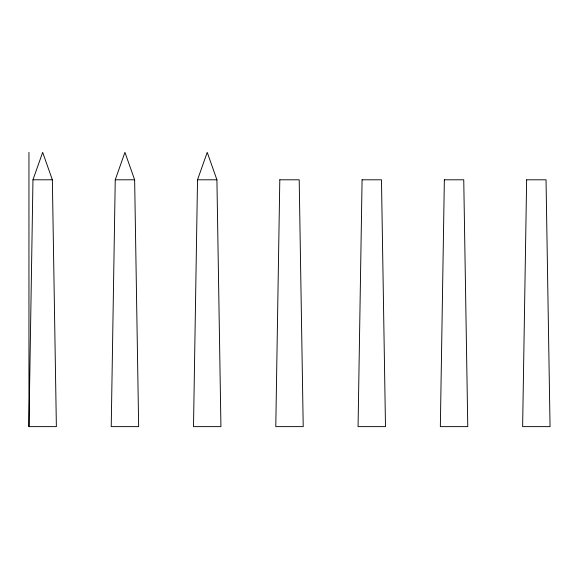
<?xml version="1.0" encoding="UTF-8"?>
<svg xmlns="http://www.w3.org/2000/svg" width="579" height="579" viewBox="0 0 579 579"><rect width="100%" height="100%" fill="white"/><g stroke="black" fill="none" stroke-linecap="round" stroke-linejoin="round"><path stroke-width="0.87" d="M28.95 426.629L32.967 179.794L42.665 152.371L52.356 179.794L56.373 426.629L28.95 426.629L28.95 152.371M115.25 179.794L111.226 426.629L138.656 426.629L134.639 179.794L124.941 152.371L115.25 179.794L134.639 179.794M197.526 179.794L193.509 426.629L220.932 426.629L216.915 179.794L207.224 152.371L197.526 179.794L216.915 179.794M32.967 179.794L52.356 179.794M279.802 179.794L275.785 426.629L303.215 426.629L299.198 179.794L279.802 179.794M362.085 179.794L358.068 426.629L385.491 426.629L381.474 179.794L362.085 179.794M444.361 179.794L440.344 426.629L467.774 426.629L463.75 179.794L444.361 179.794M526.644 179.794L522.627 426.629L550.05 426.629L546.033 179.794L526.644 179.794"/></g></svg>
